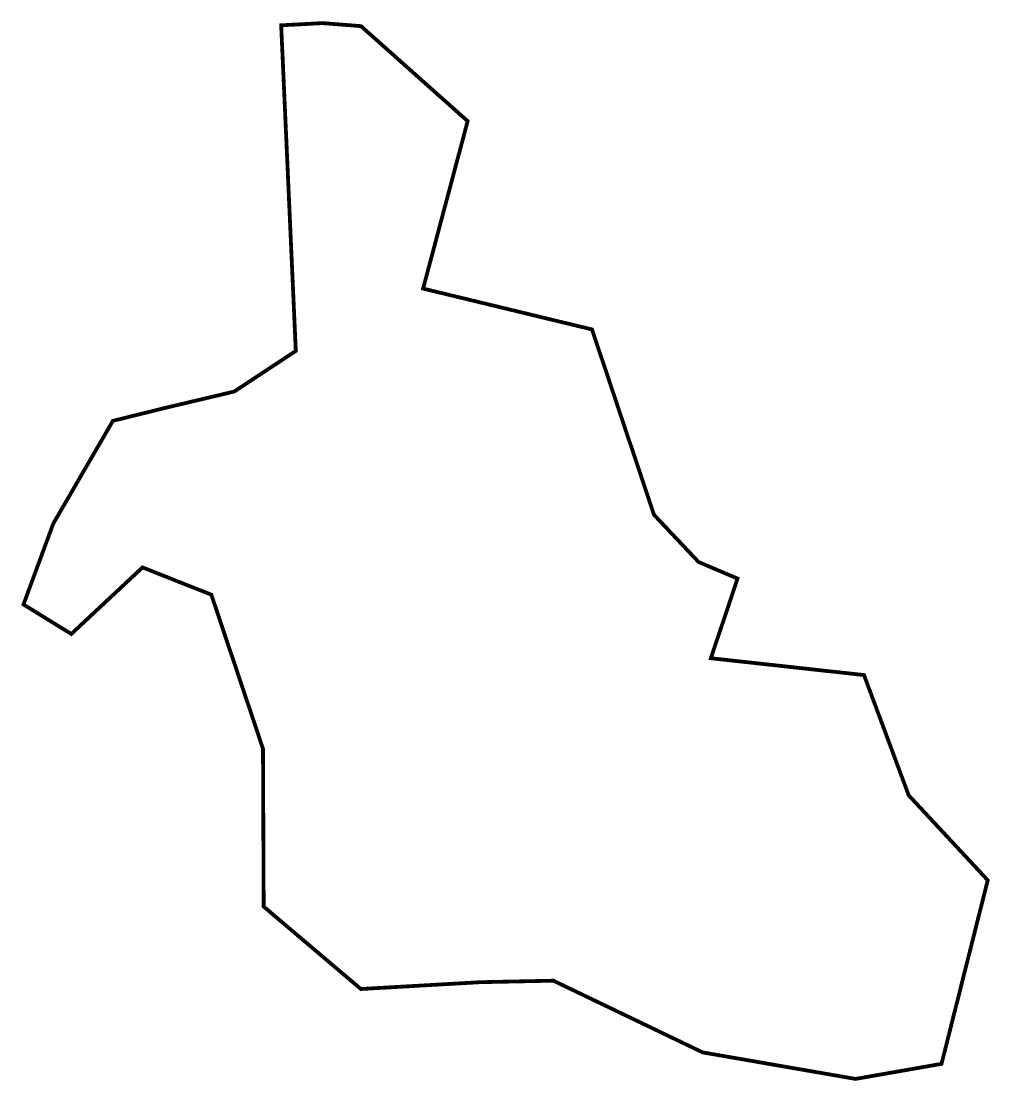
# Model space of a CAD drawing. Extents: x 215342 to 216621, y 628720 to 630119.
import ezdxf

# ---------------------------------------------------------------- set-up
doc = ezdxf.new("R2010")
doc.units = 0
doc.header["$MEASUREMENT"] = 0
doc.linetypes.add('DASHED', pattern=[0.75, 0.5, -0.25])
doc.layers.add('border', color=160, linetype='DASHED')

msp = doc.modelspace()

# ---------------------------------------------------------------- linework, layer by layer
at = {"layer": 'border', "ltscale": 10, "const_width": 5}
msp.add_lwpolyline([(215931.7, 629987.4), (215791, 630112.8), (215740.3, 630116.8), (215685.6, 630113.9), (215704.9, 629684), (215623.7, 629630.4), (215535.1, 629609.4), (215463.5, 629591.7), (215384.8, 629456), (215345.5, 629349.3), (215408.6, 629310.3), (215502.6, 629398.2), (215593.4, 629362.2), (215661.6, 629158.9), (215662.5, 628950.4), (215790.8, 628841.6), (215948, 628850.6), (216044.8, 628852.6), (216241.9, 628757.9), (216443.6, 628722.9), (216557.1, 628742.8), (216618.1, 628985.2), (216513.8, 629097.3), (216454.8, 629256.1), (216252.7, 629278.3), (216287.9, 629383.5), (216236.5, 629405.3), (216177.7, 629467.6), (216095.8, 629712.4), (215872.9, 629766.3)], close=True, dxfattribs=at)

doc.saveas('drawing.dxf')
